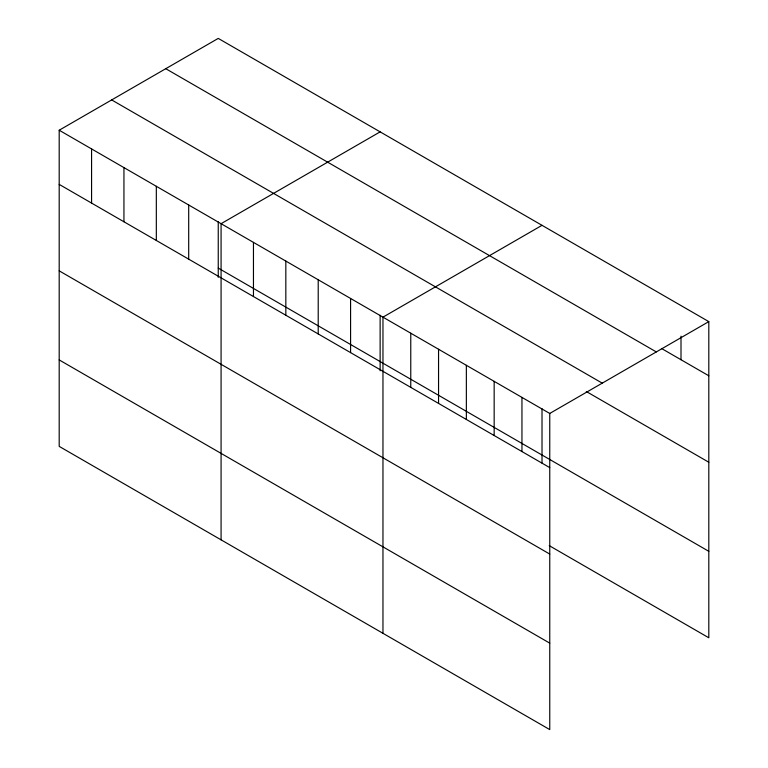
<?xml version="1.0" encoding="UTF-8"?>
<svg xmlns="http://www.w3.org/2000/svg" width="768" height="768" viewBox="0 0 768 768"><rect width="100%" height="100%" fill="white"/><g stroke="black" fill="none" stroke-linecap="round" stroke-linejoin="round"><path stroke-width="1.15" d="M59.194 130.224L549.754 413.453L549.754 729.6L59.194 446.381L59.194 130.224L218.246 38.4L708.806 321.619L708.806 637.776L549.226 545.635M380.131 131.866L221.078 223.69L221.078 539.846M542.016 225.322L382.963 317.155L382.963 633.302M549.754 413.453L708.806 321.619M661.45 348.442L708.806 375.782M165.763 68.707L656.314 351.926M111.686 99.926L602.237 383.146M586.291 391.507L708.806 462.24M218.246 268.099L708.806 551.318M59.194 184.387L549.754 467.616M59.194 270.845L549.754 554.064M59.194 359.923L549.754 643.142M681.005 336.182L681.005 359.731M542.016 408.701L542.016 463.085M521.952 397.402L521.952 451.565M494.16 381.35L494.16 435.514M466.358 365.299L466.358 419.462M438.557 349.248L438.557 403.411M410.765 333.206L410.765 387.37M380.131 315.235L380.131 370.781M350.582 298.464L350.582 352.627M318.211 279.773L318.211 333.936M285.83 261.072L285.83 315.235M253.459 242.381L253.459 296.544M218.246 221.779L218.246 277.315M188.698 204.998L188.698 259.162M156.326 186.307L156.326 240.47M123.946 167.616L123.946 221.779M91.574 148.925L91.574 203.088"/></g></svg>
